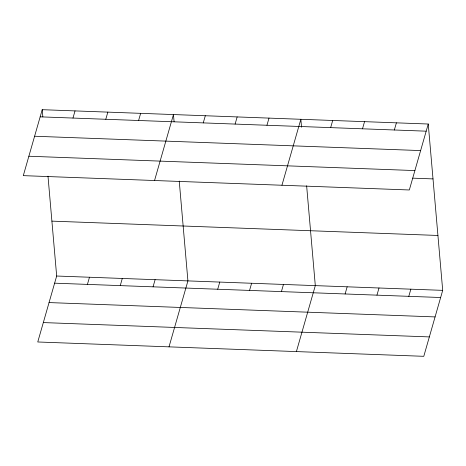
<?xml version="1.0" encoding="UTF-8"?>
<svg xmlns="http://www.w3.org/2000/svg" width="466" height="466" viewBox="0 0 466 466"><rect width="100%" height="100%" fill="white"/><g stroke="black" fill="none" stroke-linecap="round" stroke-linejoin="round"><path stroke-width="0.7" d="M42.214 109.685L23.3 175.641L409.329 189.977L428.242 124.02L42.214 109.685L42.843 116.908M72.976 118.055L75.026 110.902M47.992 176.177L56.671 276.023L37.758 341.98L423.786 356.315L442.7 290.359L428.242 124.02M105.788 119.279L107.838 112.12M87.427 284.394L89.484 277.241M138.6 120.496L140.65 113.343M120.245 285.611L122.296 278.458M154.549 180.517L173.463 114.56L174.092 121.783M153.058 286.829L155.108 279.676M203.258 122.896L205.314 115.743M169.007 346.855L187.92 280.899L179.241 181.053M235.109 124.078L237.159 116.925M217.715 289.235L219.766 282.081M266.954 125.261L269.004 118.108M249.56 290.417L251.617 283.264M281.942 185.247L300.855 119.29L301.543 127.235M281.412 291.6L283.462 284.446M330.65 127.626L332.701 120.473M296.399 351.585L315.307 285.629L306.634 185.783M362.496 128.808L364.552 121.655M345.108 293.964L347.158 286.811M394.347 129.991L396.397 122.838M376.953 295.147L379.004 287.994M408.798 296.329L410.855 289.176M40.163 116.838L426.192 131.173M34.595 136.241L420.629 150.582M28.863 156.238L414.897 170.573M412.748 178.158L433.013 178.909M51.901 221.129L437.929 235.464M56.671 276.023L442.7 290.359M54.615 283.177L440.65 297.512M49.052 302.58L435.087 316.915M43.321 322.577L429.349 336.912"/></g></svg>
